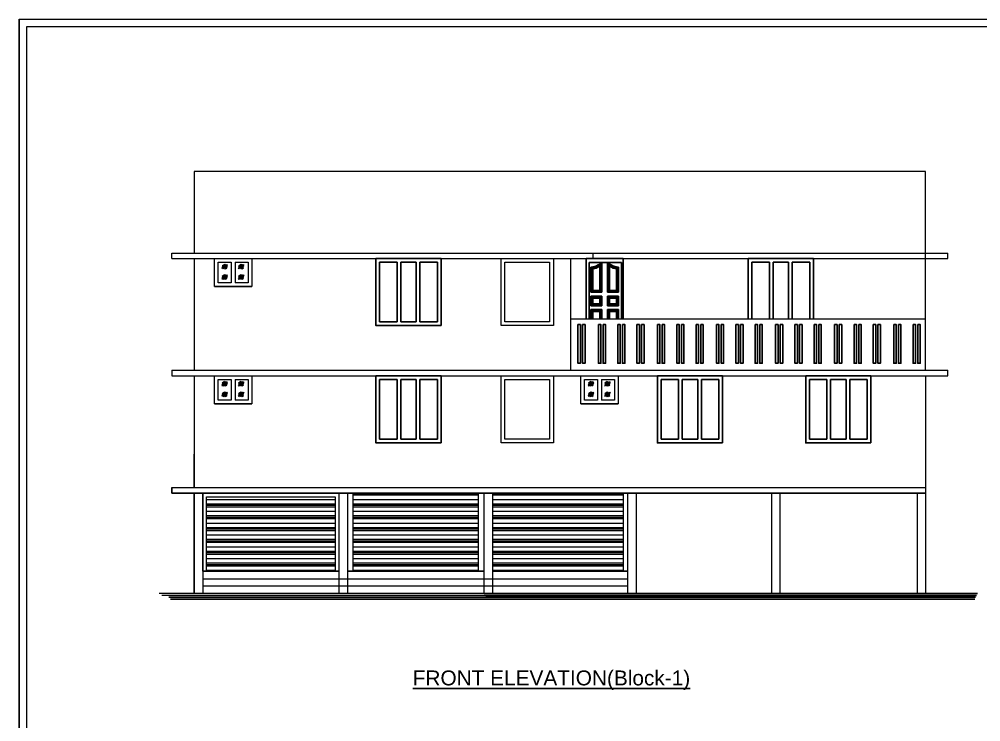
# Model space of a CAD drawing. Header units: metres. Extents: x 5231 to 10794, y 2038 to 4100.
# Drawn here: x 5230.66 to 5256.48, y 2110.05 to 2128.93 of the extents above; entities that cross this region are included whole.
import ezdxf

# ---------------------------------------------------------------- set-up
doc = ezdxf.new("R2010")
doc.units = ezdxf.units.M
doc.styles.add('SMS1', font='arial.ttf', dxfattribs={"height": 0.3})
pattern_1 = [(0, (-747.4578, 839.47862), (0, 0.3175), []), (0, (-747.4578, 839.5183), (0, 0.3175), []), (0, (-747.4578, 839.558), (0, 0.3175), []), (0, (-747.4578, 839.67705), (0, 0.3175), [])]

msp = doc.modelspace()

# ---------------------------------------------------------------- hatches: boundary and pattern name
h = msp.add_hatch()
h.set_pattern_fill('PLASTI', color=256, scale=0.05)
h.set_pattern_definition(pattern_1)
h.paths.add_polyline_path([(5235.68782, 2116.09735), (5235.68782, 2114.09622), (5239.14782, 2114.09622), (5239.14782, 2116.09735)])
h = msp.add_hatch()
h.set_pattern_fill('PLASTI', color=256, scale=0.05)
h.set_pattern_definition(pattern_1)
h.paths.add_polyline_path([(5242.98782, 2114.09622), (5242.98782, 2116.19735), (5239.62782, 2116.19735), (5239.62782, 2114.09622)])
h.paths.add_polyline_path([(5246.87782, 2114.09622), (5246.87782, 2116.19735), (5243.51782, 2116.19735), (5243.36782, 2116.19735), (5243.36782, 2114.09622)])

# ---------------------------------------------------------------- linework, layer by layer
for p, q in [((5254.99782, 2124.83382), (5235.35825, 2124.83382)), ((5235.35825, 2124.83382), (5235.35825, 2122.64683)), ((5254.99782, 2122.49683), (5254.99782, 2124.83382)), ((5234.75782, 2122.64683), (5255.59782, 2122.64683)), ((5234.75782, 2122.49683), (5234.75782, 2122.64683)), ((5246.07282, 2122.49683), (5246.07282, 2122.64683)), ((5255.59782, 2122.49683), (5255.59782, 2122.64683)), ((5234.75782, 2122.49683), (5255.59782, 2122.49683)), ((5235.35782, 2122.49683), (5235.35782, 2119.49683)), ((5236.25824, 2122.32887), (5236.102, 2122.21829)), ((5236.23006, 2122.33342), (5236.10502, 2122.24493)), ((5236.20188, 2122.33798), (5236.10804, 2122.27157)), ((5236.1737, 2122.34254), (5236.11106, 2122.29821)), ((5236.25201, 2122.29996), (5236.13576, 2122.21769)), ((5236.24578, 2122.27104), (5236.16953, 2122.21708)), ((5236.35654, 2122.39683), (5236.35654, 2121.84683)), ((5236.45654, 2122.39683), (5236.45654, 2121.84683)), ((5236.69991, 2122.32887), (5236.54367, 2122.21829)), ((5236.67173, 2122.33342), (5236.54669, 2122.24493)), ((5236.64355, 2122.33798), (5236.54971, 2122.27157)), ((5236.61537, 2122.34254), (5236.55273, 2122.29821)), ((5236.69368, 2122.29996), (5236.57743, 2122.21769)), ((5236.68745, 2122.27104), (5236.6112, 2122.21708)), ((5243.60391, 2122.49683), (5245.00391, 2122.49683)), ((5245.00391, 2122.49683), (5245.00391, 2121.09683)), ((5245.47282, 2119.49683), (5245.47282, 2122.49683)), ((5254.99782, 2119.49683), (5254.99782, 2122.49683)), ((5236.25824, 2122.04816), (5236.102, 2121.93759)), ((5236.23006, 2122.05272), (5236.10502, 2121.96423)), ((5236.20188, 2122.05728), (5236.10804, 2121.99087)), ((5236.1737, 2122.06183), (5236.11106, 2122.01751)), ((5236.25201, 2122.01925), (5236.13576, 2121.93698)), ((5236.23955, 2122.24213), (5236.20329, 2122.21647)), ((5236.69991, 2122.04816), (5236.54367, 2121.93759)), ((5236.67173, 2122.05272), (5236.54669, 2121.96423)), ((5236.64355, 2122.05728), (5236.54971, 2121.99087)), ((5236.61537, 2122.06183), (5236.55273, 2122.01751)), ((5236.69368, 2122.01925), (5236.57743, 2121.93698)), ((5236.68122, 2122.24213), (5236.64496, 2122.21647)), ((5235.90654, 2121.74683), (5236.90654, 2121.74683)), ((5236.24578, 2121.99034), (5236.16953, 2121.93638)), ((5236.23955, 2121.96143), (5236.20329, 2121.93577)), ((5236.68745, 2121.99034), (5236.6112, 2121.93638)), ((5236.68122, 2121.96143), (5236.64496, 2121.93577)), ((5245.47282, 2120.87683), (5254.99782, 2120.87683)), ((5234.75782, 2119.49683), (5255.59782, 2119.49683)), ((5234.75782, 2119.49683), (5234.75782, 2119.34683)), ((5255.59782, 2119.34683), (5255.59782, 2119.49683)), ((5234.75782, 2119.34683), (5255.59782, 2119.34683)), ((5235.35782, 2119.34683), (5235.35782, 2116.34683)), ((5236.25824, 2119.17887), (5236.102, 2119.06829)), ((5236.23006, 2119.18342), (5236.10502, 2119.09493)), ((5236.20188, 2119.18798), (5236.10804, 2119.12157)), ((5236.1737, 2119.19254), (5236.11106, 2119.14821)), ((5236.35654, 2119.24683), (5236.35654, 2118.69683)), ((5236.45654, 2119.24683), (5236.45654, 2118.69683)), ((5236.69991, 2119.17887), (5236.54367, 2119.06829)), ((5236.67173, 2119.18342), (5236.54669, 2119.09493)), ((5236.64355, 2119.18798), (5236.54971, 2119.12157)), ((5236.61537, 2119.19254), (5236.55273, 2119.14821)), ((5243.60391, 2119.34683), (5245.00391, 2119.34683)), ((5245.00391, 2119.34683), (5245.00391, 2117.94683)), ((5246.09374, 2119.17887), (5245.9375, 2119.06829)), ((5246.06556, 2119.18342), (5245.94052, 2119.09493)), ((5246.03738, 2119.18798), (5245.94354, 2119.12157)), ((5246.0092, 2119.19254), (5245.94656, 2119.14821)), ((5246.19204, 2119.24683), (5246.19204, 2118.69683)), ((5246.29204, 2119.24683), (5246.29204, 2118.69683)), ((5246.53541, 2119.17887), (5246.37917, 2119.06829)), ((5246.50723, 2119.18342), (5246.38219, 2119.09493)), ((5246.47905, 2119.18798), (5246.38521, 2119.12157)), ((5246.45087, 2119.19254), (5246.38823, 2119.14821)), ((5254.99782, 2119.34683), (5254.99782, 2113.49646)), ((5236.23006, 2118.90272), (5236.10502, 2118.81423)), ((5236.20188, 2118.90728), (5236.10804, 2118.84087)), ((5236.1737, 2118.91183), (5236.11106, 2118.86751)), ((5236.25201, 2119.14996), (5236.13576, 2119.06769)), ((5236.24578, 2119.12104), (5236.16953, 2119.06708)), ((5236.23955, 2119.09213), (5236.20329, 2119.06647)), ((5236.67173, 2118.90272), (5236.54669, 2118.81423)), ((5236.64355, 2118.90728), (5236.54971, 2118.84087)), ((5236.61537, 2118.91183), (5236.55273, 2118.86751)), ((5236.69368, 2119.14996), (5236.57743, 2119.06769)), ((5236.68745, 2119.12104), (5236.6112, 2119.06708)), ((5236.68122, 2119.09213), (5236.64496, 2119.06647)), ((5246.06556, 2118.90272), (5245.94052, 2118.81423)), ((5246.03738, 2118.90728), (5245.94354, 2118.84087)), ((5246.0092, 2118.91183), (5245.94656, 2118.86751)), ((5246.08751, 2119.14996), (5245.97126, 2119.06769)), ((5246.08128, 2119.12104), (5246.00503, 2119.06708)), ((5246.07505, 2119.09213), (5246.03879, 2119.06647)), ((5246.50723, 2118.90272), (5246.38219, 2118.81423)), ((5246.47905, 2118.90728), (5246.38521, 2118.84087)), ((5246.45087, 2118.91183), (5246.38823, 2118.86751)), ((5246.52918, 2119.14996), (5246.41293, 2119.06769)), ((5246.52295, 2119.12104), (5246.4467, 2119.06708)), ((5246.51672, 2119.09213), (5246.48046, 2119.06647)), ((5236.25824, 2118.89816), (5236.102, 2118.78759)), ((5236.25201, 2118.86925), (5236.13576, 2118.78698)), ((5236.24578, 2118.84034), (5236.16953, 2118.78638)), ((5236.23955, 2118.81143), (5236.20329, 2118.78577)), ((5236.69991, 2118.89816), (5236.54367, 2118.78759)), ((5236.69368, 2118.86925), (5236.57743, 2118.78698)), ((5236.68745, 2118.84034), (5236.6112, 2118.78638)), ((5236.68122, 2118.81143), (5236.64496, 2118.78577)), ((5246.09374, 2118.89816), (5245.9375, 2118.78759)), ((5246.08751, 2118.86925), (5245.97126, 2118.78698)), ((5246.08128, 2118.84034), (5246.00503, 2118.78638)), ((5246.07505, 2118.81143), (5246.03879, 2118.78577)), ((5246.53541, 2118.89816), (5246.37917, 2118.78759)), ((5246.52918, 2118.86925), (5246.41293, 2118.78698)), ((5246.52295, 2118.84034), (5246.4467, 2118.78638)), ((5246.51672, 2118.81143), (5246.48046, 2118.78577)), ((5235.90654, 2118.59683), (5236.90654, 2118.59683)), ((5245.74204, 2118.59683), (5246.74204, 2118.59683)), ((5235.3581, 2116.34683), (5235.3581, 2117.24683)), ((5234.75782, 2116.34683), (5254.99782, 2116.34683)), ((5234.75782, 2116.19683), (5234.75782, 2116.34683)), ((5234.75782, 2116.34683), (5234.75782, 2116.19683)), ((5235.35782, 2116.19683), (5235.35782, 2113.49618)), ((5235.35782, 2116.19683), (5235.35782, 2113.49618)), ((5235.58782, 2116.19683), (5235.58782, 2113.49618)), ((5235.68782, 2116.09735), (5239.14782, 2116.09735)), ((5235.68782, 2114.09622), (5235.68782, 2116.09735)), ((5239.14782, 2116.09735), (5239.14782, 2114.09622)), ((5239.24782, 2116.19735), (5239.24782, 2113.49618)), ((5239.47782, 2116.19735), (5239.47782, 2113.49618)), ((5239.62782, 2114.09622), (5239.62782, 2116.19735)), ((5239.62782, 2116.19735), (5242.98782, 2116.19735)), ((5242.98782, 2116.19735), (5242.98782, 2114.09622)), ((5243.13782, 2116.19735), (5243.13782, 2113.49618)), ((5243.36782, 2116.19735), (5243.36782, 2113.49618)), ((5243.51782, 2116.19735), (5246.87782, 2116.19735)), ((5246.87782, 2116.19735), (5246.87782, 2114.09622)), ((5246.99782, 2116.19735), (5246.99782, 2113.49627)), ((5247.22782, 2116.19735), (5247.22782, 2113.49628)), ((5250.85782, 2116.19735), (5250.85782, 2113.49636)), ((5251.08782, 2116.19735), (5251.08782, 2113.49637)), ((5254.76782, 2116.19735), (5254.76782, 2113.49645)), ((5235.58782, 2114.09622), (5235.58782, 2113.89622)), ((5235.58782, 2113.89622), (5246.99782, 2113.89622)), ((5246.99782, 2113.89622), (5246.99782, 2113.69622)), ((5243.14145, 2113.49618), (5234.42111, 2113.49618)), ((5246.99782, 2113.69622), (5235.58782, 2113.69622)), ((5243.19152, 2113.44614), (5234.49204, 2113.44614))]:
    msp.add_line(p, q)
at = {"lineweight": 30}
for p, q in [((5240.2391, 2122.49683), (5241.9891, 2122.49683)), ((5240.3391, 2120.79683), (5240.3391, 2122.39683)), ((5240.3391, 2122.39683), (5240.80577, 2122.39683)), ((5240.80577, 2122.39683), (5240.80577, 2120.79683)), ((5240.90577, 2122.39683), (5241.32243, 2122.39683)), ((5240.90577, 2122.39683), (5240.90577, 2120.79683)), ((5241.32243, 2122.39683), (5241.32243, 2120.79683)), ((5241.8891, 2122.39683), (5241.42243, 2122.39683)), ((5241.42243, 2122.39683), (5241.42243, 2120.79683)), ((5241.8891, 2122.39683), (5241.8891, 2120.79683)), ((5241.9891, 2122.49683), (5241.9891, 2120.69683)), ((5245.88252, 2120.87683), (5245.88252, 2122.49683)), ((5245.88252, 2122.49683), (5246.88252, 2122.49683)), ((5245.88252, 2122.4963), (5246.88252, 2122.4963)), ((5245.96252, 2122.39508), (5246.8291, 2122.39508)), ((5245.96252, 2122.39508), (5246.8291, 2122.39508)), ((5245.96252, 2122.39508), (5245.96252, 2120.87683)), ((5246.01164, 2121.59217), (5246.01164, 2122.26971)), ((5246.01164, 2121.59217), (5246.01164, 2122.26971)), ((5246.02199, 2121.60252), (5246.02199, 2122.25948)), ((5246.05304, 2122.23097), (5246.02199, 2122.25948)), ((5246.02199, 2121.60252), (5246.02199, 2122.25948)), ((5246.25507, 2121.64392), (5246.25507, 2122.29629)), ((5246.25507, 2121.64392), (5246.25507, 2122.29629)), ((5246.26542, 2122.31354), (5246.29647, 2122.35618)), ((5246.26542, 2122.31354), (5246.29647, 2122.35618)), ((5246.26542, 2121.63357), (5246.26542, 2122.31354)), ((5246.26542, 2121.63357), (5246.26542, 2122.31354)), ((5246.29647, 2121.60252), (5246.29647, 2122.35618)), ((5246.29647, 2121.60252), (5246.29647, 2122.35618)), ((5246.30682, 2121.59217), (5246.30682, 2122.36842)), ((5246.30682, 2121.59217), (5246.30682, 2122.36842)), ((5246.45822, 2121.59217), (5246.45822, 2122.36842)), ((5246.45822, 2121.59217), (5246.45822, 2122.36842)), ((5246.49962, 2122.31354), (5246.46857, 2122.35618)), ((5246.46857, 2121.60252), (5246.46857, 2122.35618)), ((5246.49962, 2122.31354), (5246.46857, 2122.35618)), ((5246.46857, 2121.60252), (5246.46857, 2122.35618)), ((5246.49962, 2121.63357), (5246.49962, 2122.31354)), ((5246.49962, 2121.63357), (5246.49962, 2122.31354)), ((5246.50997, 2121.64392), (5246.50997, 2122.29629)), ((5246.50997, 2121.64392), (5246.50997, 2122.29629)), ((5246.712, 2122.23097), (5246.74305, 2122.25948)), ((5246.74305, 2121.60252), (5246.74305, 2122.25948)), ((5246.74305, 2121.60252), (5246.74305, 2122.25948)), ((5246.7534, 2121.59217), (5246.7534, 2122.26971)), ((5246.7534, 2121.59217), (5246.7534, 2122.26971)), ((5246.8291, 2122.39508), (5246.8291, 2120.87683)), ((5246.88252, 2120.87683), (5246.88252, 2122.49683)), ((5250.23652, 2122.49683), (5251.98652, 2122.49683)), ((5250.33652, 2120.87683), (5250.33652, 2122.39683)), ((5250.33652, 2122.39683), (5250.80319, 2122.39683)), ((5250.80319, 2122.39683), (5250.80319, 2120.87683)), ((5250.90319, 2122.39683), (5251.31985, 2122.39683)), ((5250.90319, 2122.39683), (5250.90319, 2120.87683)), ((5251.31985, 2122.39683), (5251.31985, 2120.87683)), ((5251.88652, 2122.39683), (5251.41985, 2122.39683)), ((5251.41985, 2122.39683), (5251.41985, 2120.87683)), ((5251.88652, 2122.39683), (5251.88652, 2120.87683)), ((5251.98652, 2122.49683), (5251.98652, 2120.87683)), ((5246.05304, 2121.63357), (5246.05304, 2122.23097)), ((5246.05304, 2121.63357), (5246.05304, 2122.23097)), ((5246.06339, 2121.64392), (5246.06339, 2122.22208)), ((5246.06339, 2121.64392), (5246.06339, 2122.22208)), ((5246.70165, 2121.64392), (5246.70165, 2122.22208)), ((5246.70165, 2121.64392), (5246.70165, 2122.22208)), ((5246.712, 2121.63357), (5246.712, 2122.23097)), ((5246.712, 2121.63357), (5246.712, 2122.23097)), ((5246.01164, 2121.59217), (5246.30682, 2121.59217)), ((5246.30682, 2121.59217), (5246.01164, 2121.59217)), ((5246.01164, 2121.59217), (5246.30682, 2121.59217)), ((5246.30682, 2121.59217), (5246.01164, 2121.59217)), ((5246.01164, 2121.48867), (5246.30682, 2121.48867)), ((5246.01164, 2121.22992), (5246.01164, 2121.48867)), ((5246.01164, 2121.48867), (5246.30682, 2121.48867)), ((5246.01164, 2121.22992), (5246.01164, 2121.48867)), ((5246.29647, 2121.60252), (5246.02199, 2121.60252)), ((5246.29647, 2121.60252), (5246.02199, 2121.60252)), ((5246.26542, 2121.63357), (5246.05304, 2121.63357)), ((5246.26542, 2121.63357), (5246.05304, 2121.63357)), ((5246.25507, 2121.64392), (5246.06339, 2121.64392)), ((5246.25507, 2121.64392), (5246.06339, 2121.64392)), ((5246.29647, 2121.60252), (5246.26542, 2121.63357)), ((5246.29647, 2121.60252), (5246.26542, 2121.63357)), ((5246.30682, 2121.22992), (5246.30682, 2121.48867)), ((5246.30682, 2121.22992), (5246.30682, 2121.48867)), ((5246.45822, 2121.59217), (5246.7534, 2121.59217)), ((5246.7534, 2121.59217), (5246.45822, 2121.59217)), ((5246.45822, 2121.59217), (5246.7534, 2121.59217)), ((5246.7534, 2121.59217), (5246.45822, 2121.59217)), ((5246.45822, 2121.48867), (5246.7534, 2121.48867)), ((5246.45822, 2121.22992), (5246.45822, 2121.48867)), ((5246.45822, 2121.48867), (5246.7534, 2121.48867)), ((5246.45822, 2121.22992), (5246.45822, 2121.48867)), ((5246.49962, 2121.63357), (5246.46857, 2121.60252)), ((5246.49962, 2121.63357), (5246.46857, 2121.60252)), ((5246.74305, 2121.60252), (5246.46857, 2121.60252)), ((5246.74305, 2121.60252), (5246.46857, 2121.60252)), ((5246.712, 2121.63357), (5246.49962, 2121.63357)), ((5246.712, 2121.63357), (5246.49962, 2121.63357)), ((5246.70165, 2121.64392), (5246.50997, 2121.64392)), ((5246.70165, 2121.64392), (5246.50997, 2121.64392)), ((5246.74305, 2121.60252), (5246.712, 2121.63357)), ((5246.74305, 2121.60252), (5246.712, 2121.63357)), ((5246.7534, 2121.22992), (5246.7534, 2121.48867)), ((5246.7534, 2121.22992), (5246.7534, 2121.48867)), ((5246.01164, 2121.22992), (5246.30682, 2121.22992)), ((5246.01164, 2121.22992), (5246.30682, 2121.22992)), ((5246.05304, 2121.44727), (5246.02199, 2121.47832)), ((5246.02199, 2121.47832), (5246.29647, 2121.47832)), ((5246.02199, 2121.24027), (5246.02199, 2121.47832)), ((5246.05304, 2121.44727), (5246.02199, 2121.47832)), ((5246.02199, 2121.47832), (5246.29647, 2121.47832)), ((5246.02199, 2121.24027), (5246.02199, 2121.47832)), ((5246.05304, 2121.27132), (5246.02199, 2121.24027)), ((5246.05304, 2121.27132), (5246.02199, 2121.24027)), ((5246.02199, 2121.24027), (5246.29647, 2121.24027)), ((5246.02199, 2121.24027), (5246.29647, 2121.24027)), ((5246.05304, 2121.44727), (5246.26542, 2121.44727)), ((5246.05304, 2121.27132), (5246.05304, 2121.44727)), ((5246.05304, 2121.44727), (5246.26542, 2121.44727)), ((5246.05304, 2121.27132), (5246.05304, 2121.44727)), ((5246.05304, 2121.27132), (5246.26542, 2121.27132)), ((5246.05304, 2121.27132), (5246.26542, 2121.27132)), ((5246.06339, 2121.43692), (5246.25507, 2121.43692)), ((5246.06339, 2121.28167), (5246.06339, 2121.43692)), ((5246.06339, 2121.43692), (5246.25507, 2121.43692)), ((5246.06339, 2121.28167), (5246.06339, 2121.43692)), ((5246.06339, 2121.28167), (5246.25507, 2121.28167)), ((5246.06339, 2121.28167), (5246.25507, 2121.28167)), ((5246.25507, 2121.28167), (5246.25507, 2121.43692)), ((5246.25507, 2121.28167), (5246.25507, 2121.43692)), ((5246.26542, 2121.44727), (5246.29647, 2121.47832)), ((5246.26542, 2121.44727), (5246.29647, 2121.47832)), ((5246.26542, 2121.27132), (5246.26542, 2121.44727)), ((5246.26542, 2121.27132), (5246.26542, 2121.44727)), ((5246.26542, 2121.27132), (5246.29647, 2121.24027)), ((5246.26542, 2121.27132), (5246.29647, 2121.24027)), ((5246.29647, 2121.24027), (5246.29647, 2121.47832)), ((5246.29647, 2121.24027), (5246.29647, 2121.47832)), ((5246.45822, 2121.22992), (5246.7534, 2121.22992)), ((5246.45822, 2121.22992), (5246.7534, 2121.22992)), ((5246.49962, 2121.44727), (5246.46857, 2121.47832)), ((5246.46857, 2121.47832), (5246.74305, 2121.47832)), ((5246.46857, 2121.24027), (5246.46857, 2121.47832)), ((5246.49962, 2121.44727), (5246.46857, 2121.47832)), ((5246.46857, 2121.47832), (5246.74305, 2121.47832)), ((5246.46857, 2121.24027), (5246.46857, 2121.47832)), ((5246.49962, 2121.27132), (5246.46857, 2121.24027)), ((5246.49962, 2121.27132), (5246.46857, 2121.24027)), ((5246.46857, 2121.24027), (5246.74305, 2121.24027)), ((5246.46857, 2121.24027), (5246.74305, 2121.24027)), ((5246.49962, 2121.44727), (5246.712, 2121.44727)), ((5246.49962, 2121.27132), (5246.49962, 2121.44727)), ((5246.49962, 2121.44727), (5246.712, 2121.44727)), ((5246.49962, 2121.27132), (5246.49962, 2121.44727)), ((5246.49962, 2121.27132), (5246.712, 2121.27132)), ((5246.49962, 2121.27132), (5246.712, 2121.27132)), ((5246.50997, 2121.43692), (5246.70165, 2121.43692)), ((5246.50997, 2121.28167), (5246.50997, 2121.43692)), ((5246.50997, 2121.43692), (5246.70165, 2121.43692)), ((5246.50997, 2121.28167), (5246.50997, 2121.43692)), ((5246.50997, 2121.28167), (5246.70165, 2121.28167)), ((5246.50997, 2121.28167), (5246.70165, 2121.28167)), ((5246.70165, 2121.28167), (5246.70165, 2121.43692)), ((5246.70165, 2121.28167), (5246.70165, 2121.43692)), ((5246.712, 2121.44727), (5246.74305, 2121.47832)), ((5246.712, 2121.44727), (5246.74305, 2121.47832)), ((5246.712, 2121.27132), (5246.712, 2121.44727)), ((5246.712, 2121.27132), (5246.712, 2121.44727)), ((5246.712, 2121.27132), (5246.74305, 2121.24027)), ((5246.712, 2121.27132), (5246.74305, 2121.24027)), ((5246.74305, 2121.24027), (5246.74305, 2121.47832)), ((5246.74305, 2121.24027), (5246.74305, 2121.47832)), ((5246.01164, 2121.12642), (5246.30682, 2121.12642)), ((5246.01164, 2120.87683), (5246.01164, 2121.12642)), ((5246.01164, 2120.99683), (5246.01164, 2121.12642)), ((5246.01164, 2121.12642), (5246.30682, 2121.12642)), ((5246.01164, 2120.87683), (5246.01164, 2121.12642)), ((5246.01164, 2120.99683), (5246.01164, 2121.12642)), ((5246.05304, 2121.08502), (5246.02199, 2121.11607)), ((5246.02199, 2121.11607), (5246.29647, 2121.11607)), ((5246.02199, 2120.87683), (5246.02199, 2121.11607)), ((5246.02199, 2120.99683), (5246.02199, 2121.11607)), ((5246.05304, 2121.08502), (5246.02199, 2121.11607)), ((5246.02199, 2121.11607), (5246.29647, 2121.11607)), ((5246.02199, 2120.87683), (5246.02199, 2121.11607)), ((5246.02199, 2120.99683), (5246.02199, 2121.11607)), ((5246.05304, 2121.08502), (5246.26542, 2121.08502)), ((5246.05304, 2120.87683), (5246.05304, 2121.08502)), ((5246.05304, 2120.99683), (5246.05304, 2121.08502)), ((5246.05304, 2121.08502), (5246.26542, 2121.08502)), ((5246.05304, 2120.87683), (5246.05304, 2121.08502)), ((5246.05304, 2120.99683), (5246.05304, 2121.08502)), ((5246.06339, 2121.07467), (5246.25507, 2121.07467)), ((5246.06339, 2120.87683), (5246.06339, 2121.07467)), ((5246.06339, 2120.99683), (5246.06339, 2121.07467)), ((5246.06339, 2121.07467), (5246.25507, 2121.07467)), ((5246.06339, 2120.87683), (5246.06339, 2121.07467)), ((5246.06339, 2120.99683), (5246.06339, 2121.07467)), ((5246.25507, 2120.87683), (5246.25507, 2121.07467)), ((5246.25507, 2120.99683), (5246.25507, 2121.07467)), ((5246.25507, 2120.87683), (5246.25507, 2121.07467)), ((5246.25507, 2120.99683), (5246.25507, 2121.07467)), ((5246.26542, 2121.08502), (5246.29647, 2121.11607)), ((5246.26542, 2121.08502), (5246.29647, 2121.11607)), ((5246.26542, 2120.87683), (5246.26542, 2121.08502)), ((5246.26542, 2120.99683), (5246.26542, 2121.08502)), ((5246.26542, 2120.87683), (5246.26542, 2121.08502)), ((5246.26542, 2120.99683), (5246.26542, 2121.08502)), ((5246.29647, 2120.87683), (5246.29647, 2121.11607)), ((5246.29647, 2120.99683), (5246.29647, 2121.11607)), ((5246.29647, 2120.87683), (5246.29647, 2121.11607)), ((5246.29647, 2120.99683), (5246.29647, 2121.11607)), ((5246.30682, 2120.87683), (5246.30682, 2121.12642)), ((5246.30682, 2120.99683), (5246.30682, 2121.12642)), ((5246.30682, 2120.87683), (5246.30682, 2121.12642)), ((5246.30682, 2120.99683), (5246.30682, 2121.12642)), ((5246.45822, 2121.12642), (5246.7534, 2121.12642)), ((5246.45822, 2120.87683), (5246.45822, 2121.12642)), ((5246.45822, 2120.99683), (5246.45822, 2121.12642)), ((5246.45822, 2121.12642), (5246.7534, 2121.12642)), ((5246.45822, 2120.87683), (5246.45822, 2121.12642)), ((5246.45822, 2120.99683), (5246.45822, 2121.12642)), ((5246.49962, 2121.08502), (5246.46857, 2121.11607)), ((5246.46857, 2121.11607), (5246.74305, 2121.11607)), ((5246.46857, 2120.87683), (5246.46857, 2121.11607)), ((5246.46857, 2120.99683), (5246.46857, 2121.11607)), ((5246.49962, 2121.08502), (5246.46857, 2121.11607)), ((5246.46857, 2121.11607), (5246.74305, 2121.11607)), ((5246.46857, 2120.87683), (5246.46857, 2121.11607)), ((5246.46857, 2120.99683), (5246.46857, 2121.11607)), ((5246.49962, 2121.08502), (5246.712, 2121.08502)), ((5246.49962, 2120.87683), (5246.49962, 2121.08502)), ((5246.49962, 2120.99683), (5246.49962, 2121.08502)), ((5246.49962, 2121.08502), (5246.712, 2121.08502)), ((5246.49962, 2120.87683), (5246.49962, 2121.08502)), ((5246.49962, 2120.99683), (5246.49962, 2121.08502)), ((5246.50997, 2121.07467), (5246.70165, 2121.07467)), ((5246.50997, 2120.87683), (5246.50997, 2121.07467)), ((5246.50997, 2120.99683), (5246.50997, 2121.07467)), ((5246.50997, 2121.07467), (5246.70165, 2121.07467)), ((5246.50997, 2120.87683), (5246.50997, 2121.07467)), ((5246.50997, 2120.99683), (5246.50997, 2121.07467)), ((5246.70165, 2120.87683), (5246.70165, 2121.07467)), ((5246.70165, 2120.99683), (5246.70165, 2121.07467)), ((5246.70165, 2120.87683), (5246.70165, 2121.07467)), ((5246.70165, 2120.99683), (5246.70165, 2121.07467)), ((5246.712, 2121.08502), (5246.74305, 2121.11607)), ((5246.712, 2121.08502), (5246.74305, 2121.11607)), ((5246.712, 2120.87683), (5246.712, 2121.08502)), ((5246.712, 2120.99683), (5246.712, 2121.08502)), ((5246.712, 2120.87683), (5246.712, 2121.08502)), ((5246.712, 2120.99683), (5246.712, 2121.08502)), ((5246.74305, 2120.87683), (5246.74305, 2121.11607)), ((5246.74305, 2120.99683), (5246.74305, 2121.11607)), ((5246.74305, 2120.87683), (5246.74305, 2121.11607)), ((5246.74305, 2120.99683), (5246.74305, 2121.11607)), ((5246.7534, 2120.87683), (5246.7534, 2121.12642)), ((5246.7534, 2120.99683), (5246.7534, 2121.12642)), ((5246.7534, 2120.87683), (5246.7534, 2121.12642)), ((5246.7534, 2120.99683), (5246.7534, 2121.12642)), ((5240.80577, 2120.79683), (5240.3391, 2120.79683)), ((5241.32243, 2120.79683), (5240.90577, 2120.79683)), ((5241.8891, 2120.79683), (5241.42243, 2120.79683)), ((5241.9891, 2120.69683), (5240.2391, 2120.69611)), ((5240.2391, 2119.34683), (5241.9891, 2119.34683)), ((5240.3391, 2117.64683), (5240.3391, 2119.24683)), ((5240.3391, 2119.24683), (5240.80577, 2119.24683)), ((5240.80577, 2119.24683), (5240.80577, 2117.64683)), ((5240.90577, 2119.24683), (5241.32243, 2119.24683)), ((5240.90577, 2119.24683), (5240.90577, 2117.64683)), ((5241.32243, 2119.24683), (5241.32243, 2117.64683)), ((5241.8891, 2119.24683), (5241.42243, 2119.24683)), ((5241.42243, 2119.24683), (5241.42243, 2117.64683)), ((5241.8891, 2119.24683), (5241.8891, 2117.64683)), ((5241.9891, 2119.34683), (5241.9891, 2117.54683)), ((5247.79644, 2119.34683), (5249.54644, 2119.34683)), ((5247.89644, 2117.64683), (5247.89644, 2119.24683)), ((5247.89644, 2119.24683), (5248.36311, 2119.24683)), ((5248.36311, 2119.24683), (5248.36311, 2117.64683)), ((5248.46311, 2119.24683), (5248.87978, 2119.24683)), ((5248.46311, 2119.24683), (5248.46311, 2117.64683)), ((5248.87978, 2119.24683), (5248.87978, 2117.64683)), ((5249.44644, 2119.24683), (5248.97978, 2119.24683)), ((5248.97978, 2119.24683), (5248.97978, 2117.64683)), ((5249.44644, 2119.24683), (5249.44644, 2117.64683)), ((5249.54644, 2119.34683), (5249.54644, 2117.54683)), ((5251.78074, 2119.34683), (5253.53074, 2119.34683)), ((5251.88074, 2117.64683), (5251.88074, 2119.24683)), ((5251.88074, 2119.24683), (5252.34741, 2119.24683)), ((5252.34741, 2119.24683), (5252.34741, 2117.64683)), ((5252.44741, 2119.24683), (5252.86408, 2119.24683)), ((5252.44741, 2119.24683), (5252.44741, 2117.64683)), ((5252.86408, 2119.24683), (5252.86408, 2117.64683)), ((5253.43074, 2119.24683), (5252.96408, 2119.24683)), ((5252.96408, 2119.24683), (5252.96408, 2117.64683)), ((5253.43074, 2119.24683), (5253.43074, 2117.64683)), ((5253.53074, 2119.34683), (5253.53074, 2117.54683)), ((5240.80577, 2117.64683), (5240.3391, 2117.64683)), ((5241.32243, 2117.64683), (5240.90577, 2117.64683)), ((5241.8891, 2117.64683), (5241.42243, 2117.64683)), ((5248.36311, 2117.64683), (5247.89644, 2117.64683)), ((5248.87978, 2117.64683), (5248.46311, 2117.64683)), ((5249.44644, 2117.64683), (5248.97978, 2117.64683)), ((5252.34741, 2117.64683), (5251.88074, 2117.64683)), ((5252.86408, 2117.64683), (5252.44741, 2117.64683)), ((5253.43074, 2117.64683), (5252.96408, 2117.64683)), ((5241.9891, 2117.54683), (5240.2391, 2117.54611)), ((5249.54644, 2117.54683), (5247.79644, 2117.54611)), ((5253.53074, 2117.54683), (5251.78074, 2117.54611)), ((5234.75782, 2116.19735), (5254.99782, 2116.19735)), ((5235.35811, 2116.19683), (5235.35825, 2113.49622)), ((5235.58782, 2114.09622), (5239.24782, 2114.09622)), ((5239.47782, 2114.09622), (5243.13782, 2114.09622)), ((5243.36782, 2114.09622), (5246.99782, 2114.09622)), ((5243.14145, 2113.49618), (5256.39241, 2113.49649)), ((5234.67461, 2113.39614), (5256.34261, 2113.39614)), ((5234.72464, 2113.34614), (5256.3178, 2113.34614)), ((5243.19152, 2113.44614), (5256.36742, 2113.44614))]:
    msp.add_line(p, q, dxfattribs=at)
for points in [[(5230.66183, 2128.92859), (5230.66183, 2071.92859)], [(5236.35654, 2121.84683), (5236.00654, 2121.84683), (5236.00654, 2122.39683), (5236.35654, 2122.39683)], [(5236.45654, 2122.39683), (5236.80654, 2122.39683), (5236.80654, 2121.84683), (5236.45654, 2121.84683)], [(5236.35654, 2118.69683), (5236.00654, 2118.69683), (5236.00654, 2119.24683), (5236.35654, 2119.24683)], [(5236.45654, 2119.24683), (5236.80654, 2119.24683), (5236.80654, 2118.69683), (5236.45654, 2118.69683)], [(5246.19204, 2118.69683), (5245.84204, 2118.69683), (5245.84204, 2119.24683), (5246.19204, 2119.24683)], [(5246.29204, 2119.24683), (5246.64204, 2119.24683), (5246.64204, 2118.69683), (5246.29204, 2118.69683)]]:
    msp.add_lwpolyline(points)
at = {"color": 7}
for points in [[(5230.66183, 2128.92859), (5351.90486, 2128.92859), (5351.90486, 2037.86864), (5230.66183, 2037.86864)], [(5230.86183, 2128.72859), (5351.70486, 2128.72859), (5351.70486, 2038.06864), (5230.86183, 2038.06864)]]:
    msp.add_lwpolyline(points, close=True, dxfattribs=at)
for points in [[(5235.90654, 2122.49683), (5236.90654, 2122.49683), (5236.90654, 2121.74683), (5235.90654, 2121.74683)], [(5243.60391, 2122.49683), (5245.00391, 2122.49683), (5245.00391, 2120.69611), (5243.60391, 2120.69611)], [(5243.70391, 2122.39683), (5244.90391, 2122.39683), (5244.90391, 2120.79611), (5243.70391, 2120.79611)], [(5235.90654, 2119.34683), (5236.90654, 2119.34683), (5236.90654, 2118.59683), (5235.90654, 2118.59683)], [(5243.60391, 2119.34683), (5245.00391, 2119.34683), (5245.00391, 2117.54611), (5243.60391, 2117.54611)], [(5243.70391, 2119.24683), (5244.90391, 2119.24683), (5244.90391, 2117.64611), (5243.70391, 2117.64611)], [(5245.74204, 2119.34683), (5246.74204, 2119.34683), (5246.74204, 2118.59683), (5245.74204, 2118.59683)], [(5235.58782, 2116.19735), (5239.24782, 2116.19735), (5239.24782, 2114.09622), (5235.58782, 2114.09622)]]:
    msp.add_lwpolyline(points, close=True)
at = {"lineweight": 30}
for points in [[(5241.9891, 2120.69683), (5240.2391, 2120.69683), (5240.2391, 2122.49683), (5241.9891, 2122.49683)], [(5245.66278, 2120.72543), (5245.72879, 2120.72543), (5245.72879, 2119.68686), (5245.66278, 2119.68686)], [(5245.78811, 2120.72543), (5245.85412, 2120.72543), (5245.85412, 2119.68686), (5245.78811, 2119.68686)], [(5246.21288, 2120.72543), (5246.27889, 2120.72543), (5246.27889, 2119.68686), (5246.21288, 2119.68686)], [(5246.33821, 2120.72543), (5246.40422, 2120.72543), (5246.40422, 2119.68686), (5246.33821, 2119.68686)], [(5246.73374, 2120.72543), (5246.79975, 2120.72543), (5246.79975, 2119.68686), (5246.73374, 2119.68686)], [(5246.85907, 2120.72543), (5246.92508, 2120.72543), (5246.92508, 2119.68686), (5246.85907, 2119.68686)], [(5247.24871, 2120.72543), (5247.31472, 2120.72543), (5247.31472, 2119.68686), (5247.24871, 2119.68686)], [(5247.37404, 2120.72543), (5247.44004, 2120.72543), (5247.44004, 2119.68686), (5247.37404, 2119.68686)], [(5247.79881, 2120.72543), (5247.86482, 2120.72543), (5247.86482, 2119.68686), (5247.79881, 2119.68686)], [(5247.92414, 2120.72543), (5247.99015, 2120.72543), (5247.99015, 2119.68686), (5247.92414, 2119.68686)], [(5248.31967, 2120.72543), (5248.38568, 2120.72543), (5248.38568, 2119.68686), (5248.31967, 2119.68686)], [(5248.445, 2120.72543), (5248.51101, 2120.72543), (5248.51101, 2119.68686), (5248.445, 2119.68686)], [(5248.83464, 2120.72543), (5248.90064, 2120.72543), (5248.90064, 2119.68686), (5248.83464, 2119.68686)], [(5248.95997, 2120.72543), (5249.02597, 2120.72543), (5249.02597, 2119.68686), (5248.95997, 2119.68686)], [(5249.38474, 2120.72543), (5249.45075, 2120.72543), (5249.45075, 2119.68686), (5249.38474, 2119.68686)], [(5249.51007, 2120.72543), (5249.57608, 2120.72543), (5249.57608, 2119.68686), (5249.51007, 2119.68686)], [(5249.9056, 2120.72543), (5249.97161, 2120.72543), (5249.97161, 2119.68686), (5249.9056, 2119.68686)], [(5250.03093, 2120.72543), (5250.09694, 2120.72543), (5250.09694, 2119.68686), (5250.03093, 2119.68686)], [(5250.42057, 2120.72543), (5250.48657, 2120.72543), (5250.48657, 2119.68686), (5250.42057, 2119.68686)], [(5250.54589, 2120.72543), (5250.6119, 2120.72543), (5250.6119, 2119.68686), (5250.54589, 2119.68686)], [(5250.97067, 2120.72543), (5251.03668, 2120.72543), (5251.03668, 2119.68686), (5250.97067, 2119.68686)], [(5251.096, 2120.72543), (5251.16201, 2120.72543), (5251.16201, 2119.68686), (5251.096, 2119.68686)], [(5251.49153, 2120.72543), (5251.55754, 2120.72543), (5251.55754, 2119.68686), (5251.49153, 2119.68686)], [(5251.61686, 2120.72543), (5251.68287, 2120.72543), (5251.68287, 2119.68686), (5251.61686, 2119.68686)], [(5252.00649, 2120.72543), (5252.0725, 2120.72543), (5252.0725, 2119.68686), (5252.00649, 2119.68686)], [(5252.13182, 2120.72543), (5252.19783, 2120.72543), (5252.19783, 2119.68686), (5252.13182, 2119.68686)], [(5252.5566, 2120.72543), (5252.62261, 2120.72543), (5252.62261, 2119.68686), (5252.5566, 2119.68686)], [(5252.68193, 2120.72543), (5252.74794, 2120.72543), (5252.74794, 2119.68686), (5252.68193, 2119.68686)], [(5253.07746, 2120.72543), (5253.14347, 2120.72543), (5253.14347, 2119.68686), (5253.07746, 2119.68686)], [(5253.20279, 2120.72543), (5253.2688, 2120.72543), (5253.2688, 2119.68686), (5253.20279, 2119.68686)], [(5253.59242, 2120.72543), (5253.65843, 2120.72543), (5253.65843, 2119.68686), (5253.59242, 2119.68686)], [(5253.71775, 2120.72543), (5253.78376, 2120.72543), (5253.78376, 2119.68686), (5253.71775, 2119.68686)], [(5254.14253, 2120.72543), (5254.20854, 2120.72543), (5254.20854, 2119.68686), (5254.14253, 2119.68686)], [(5254.26786, 2120.72543), (5254.33387, 2120.72543), (5254.33387, 2119.68686), (5254.26786, 2119.68686)], [(5254.66339, 2120.72543), (5254.7294, 2120.72543), (5254.7294, 2119.68686), (5254.66339, 2119.68686)], [(5254.78872, 2120.72543), (5254.85473, 2120.72543), (5254.85473, 2119.68686), (5254.78872, 2119.68686)], [(5241.9891, 2117.54683), (5240.2391, 2117.54683), (5240.2391, 2119.34683), (5241.9891, 2119.34683)], [(5249.54644, 2117.54683), (5247.79644, 2117.54683), (5247.79644, 2119.34683), (5249.54644, 2119.34683)], [(5253.53074, 2117.54683), (5251.78074, 2117.54683), (5251.78074, 2119.34683), (5253.53074, 2119.34683)]]:
    msp.add_lwpolyline(points, close=True, dxfattribs=at)
msp.add_lwpolyline([(5250.23652, 2120.87683), (5250.23652, 2122.49683), (5251.98652, 2122.49683), (5251.98652, 2120.87683)], dxfattribs=at)
for centre, radius, start, end in [((5246.01527, 2122.6257), 0.35601, 269.416503, 302.574546), ((5246.01334, 2122.63206), 0.37268, 271.329777, 302.485412), ((5246.00721, 2122.65273), 0.42424, 276.201189, 302.184844), ((5246.00721, 2122.65273), 0.42424, 276.201189, 302.184844), ((5246.00502, 2122.66027), 0.44206, 277.587227, 302.0717), ((5246.00502, 2122.66027), 0.44206, 277.587227, 302.0717), ((5246.33477, 2122.16493), 0.2054, 97.822861, 128.48918), ((5246.33477, 2122.16493), 0.2054, 97.822861, 128.48918), ((5246.33477, 2122.16493), 0.19505, 101.326305, 128.48918), ((5246.33477, 2122.16493), 0.19505, 101.326305, 128.48918), ((5246.33477, 2122.16493), 0.164, 115.018291, 128.48918), ((5246.33477, 2122.16493), 0.164, 115.018291, 128.48918), ((5246.33477, 2122.16493), 0.15365, 121.248787, 128.48918), ((5246.33477, 2122.16493), 0.15365, 121.248787, 128.48918), ((5246.43027, 2122.16493), 0.2054, 51.51082, 82.177139), ((5246.43027, 2122.16493), 0.2054, 51.51082, 82.177139), ((5246.43027, 2122.16493), 0.19505, 51.51082, 78.673695), ((5246.43027, 2122.16493), 0.19505, 51.51082, 78.673695), ((5246.43027, 2122.16493), 0.164, 51.51082, 64.981709), ((5246.43027, 2122.16493), 0.164, 51.51082, 64.981709), ((5246.43027, 2122.16493), 0.15365, 51.51082, 58.751213), ((5246.43027, 2122.16493), 0.15365, 51.51082, 58.751213), ((5246.76002, 2122.66027), 0.44206, 237.9283, 262.412773), ((5246.76002, 2122.66027), 0.44206, 237.9283, 262.412773), ((5246.75783, 2122.65273), 0.42424, 237.815156, 263.798811), ((5246.75783, 2122.65273), 0.42424, 237.815156, 263.798811), ((5246.7517, 2122.63206), 0.37268, 237.514588, 268.670223), ((5246.7517, 2122.63206), 0.37268, 237.514588, 268.670223), ((5246.74978, 2122.6257), 0.35601, 237.425454, 270.583497), ((5246.74978, 2122.6257), 0.35601, 237.425454, 270.583497)]:
    msp.add_arc(centre, radius, start, end, dxfattribs=at)

# ---------------------------------------------------------------- texts
at = {"lineweight": 30, "insert": (5241.22759, 2111.43061), "char_height": 0.4, "attachment_point": 1, "style": 'SMS1'}
msp.add_mtext_dynamic_manual_height_columns('{\\LFRONT ELEVATION(Block-1)}', width=8.82067, gutter_width=1.5, heights=[0], dxfattribs=at)

doc.saveas('drawing.dxf')
